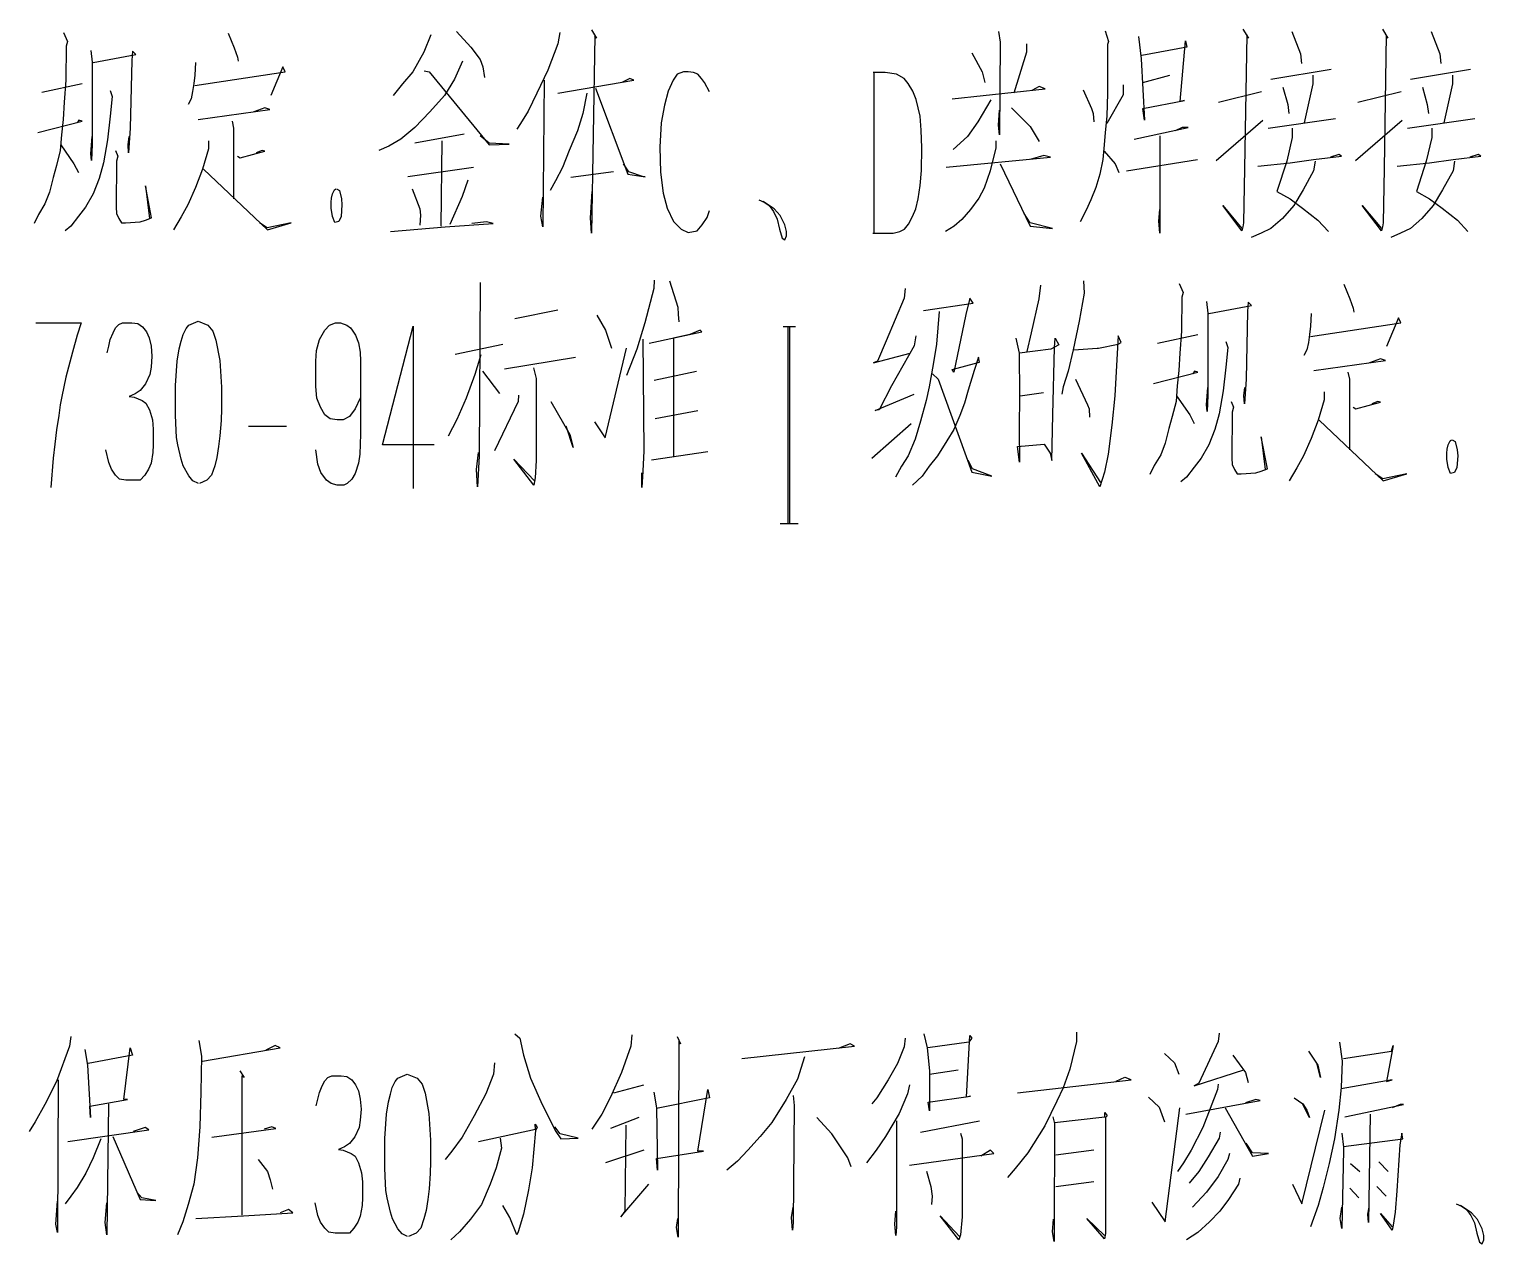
# Model space of a CAD drawing. Extents: x 0 to 8410, y 0 to 11890.
# Drawn here: x 7771.7 to 8119.4, y 10366 to 10656.4 of the extents above; entities that cross this region are included whole.
import ezdxf

# ---------------------------------------------------------------- set-up
doc = ezdxf.new("R2010")
doc.units = 0
doc.header["$MEASUREMENT"] = 0
doc.layers.add('6', color=7, linetype='Continuous')
doc.layers.add('8', color=7, linetype='Continuous')

# ---------------------------------------------------------------- blocks, each defined once
blk = doc.blocks.new('BLKENT759')
at = {"layer": '8', "color": 2, "linetype": 'Continuous'}
for p, q in [((7779.9, 10655.6), (7780.81, 10653.4)), ((7819.24, 10655.4), (7820.68, 10651.9)), ((7867.68, 10655), (7865.98, 10650.9)), ((7873.82, 10655.8), (7877.22, 10652.1)), ((7898.53, 10655.6), (7898, 10652.9)), ((7906.11, 10656.2), (7907.28, 10654.2)), ((7906.89, 10654.8), (7906.11, 10607.6)), ((7907.28, 10654.2), (7906.89, 10654.8)), ((8003.36, 10655.8), (8003.75, 10653.3)), ((8028.85, 10656), (8029.64, 10653.4)), ((8036.83, 10654.6), (8037.48, 10649.3)), ((8061.79, 10656.4), (8063.1, 10654.2)), ((8062.71, 10655), (8062.19, 10623.1)), ((8063.1, 10654.2), (8062.71, 10655)), ((8073.43, 10655.8), (8075.52, 10650.5)), ((8095.13, 10656.4), (8096.43, 10654.2)), ((8096.04, 10655), (8095.52, 10623.1)), ((8096.43, 10654.2), (8096.04, 10655)), ((8106.76, 10655.8), (8108.85, 10650.5)), ((7780.55, 10652.3), (7780.42, 10644.2)), ((7780.81, 10653.4), (7780.55, 10652.3)), ((7786.43, 10651.3), (7786.7, 10648.5)), ((7796.37, 10651.1), (7796.24, 10648.9)), ((7797.15, 10650.3), (7796.37, 10651.1)), ((7820.68, 10651.9), (7821.47, 10649.7)), ((7865.98, 10650.9), (7863.36, 10646.2)), ((7877.22, 10652.1), (7879.44, 10649.1)), ((7898, 10652.9), (7895.65, 10646.6)), ((7996.96, 10650.7), (7999.44, 10646.2)), ((8003.75, 10653.3), (8003.62, 10631.1)), ((8010.03, 10650.9), (8007.02, 10641.1)), ((8010.03, 10652.9), (8010.03, 10650.9)), ((8029.64, 10653.4), (8029.38, 10652.7)), ((8029.38, 10652.7), (8029.38, 10641.1)), ((8048.33, 10652.1), (8037.61, 10650.1)), ((8046.76, 10639.1), (8048.07, 10653.6)), ((8048.07, 10653.6), (8048.33, 10652.1)), ((8075.52, 10650.5), (8075.78, 10648.2)), ((8108.85, 10650.5), (8109.11, 10648.2)), ((7786.7, 10648.5), (7786.7, 10628.9)), ((7786.96, 10648.4), (7797.15, 10650.3)), ((7796.24, 10648.9), (7795.85, 10632.7)), ((7811.4, 10648.4), (7811.27, 10645.4)), ((7821.47, 10649.7), (7821.6, 10648.7)), ((7832.32, 10647.4), (7829.44, 10640.5)), ((7832.84, 10646.2), (7832.32, 10647.4)), ((7875.26, 10648.7), (7873.3, 10644.4)), ((7879.44, 10649.1), (7880.09, 10647.4)), ((7880.09, 10647.4), (7880.49, 10644.8)), ((8037.48, 10649.3), (8038.26, 10634.6)), ((7780.42, 10644.2), (7780.03, 10638.9)), ((7811.27, 10645.4), (7811.01, 10643.4)), ((7811.27, 10642.9), (7832.84, 10646.2)), ((7863.36, 10646.2), (7860.88, 10643.3)), ((7866.11, 10646.4), (7867.28, 10646.2)), ((7867.28, 10646.2), (7881.66, 10628.7)), ((7873.3, 10644.4), (7870.94, 10640.5)), ((7895.65, 10646.6), (7893.04, 10641.1)), ((7894.73, 10644.2), (7894.47, 10609.1)), ((7898, 10641.1), (7916.17, 10644.2)), ((7915.26, 10644.6), (7913.3, 10643.6)), ((7916.17, 10644.2), (7915.26, 10644.6)), ((7925.58, 10644.2), (7924.41, 10641.6)), ((7926.56, 10645.6), (7925.58, 10644.2)), ((7928.07, 10646.2), (7926.56, 10645.6)), ((7929.18, 10646.2), (7928.07, 10646.2)), ((7930.42, 10646), (7929.18, 10646.2)), ((7931.53, 10645.6), (7930.42, 10646)), ((7932.38, 10644.6), (7931.53, 10645.6)), ((7933.1, 10643.6), (7932.38, 10644.6)), ((7934.28, 10641.4), (7933.1, 10643.6)), ((7976.3, 10646), (7973.43, 10646)), ((7973.56, 10646), (7973.56, 10607.6)), ((7978.98, 10645.6), (7976.3, 10646)), ((7980.81, 10644.6), (7978.98, 10645.6)), ((7981.73, 10643.4), (7980.81, 10644.6)), ((7999.44, 10646.2), (8000.09, 10643.6)), ((8037.87, 10643.6), (8044.28, 10645.4)), ((8068.46, 10644.4), (8082.84, 10646.8)), ((8078.52, 10645.4), (8078.52, 10643.3)), ((8101.79, 10644.4), (8116.17, 10646.8)), ((8111.86, 10645.4), (8111.86, 10643.3)), ((7774.67, 10641.3), (7784.34, 10643.4)), ((7791.01, 10641.7), (7791.53, 10640.3)), ((7791.53, 10640.3), (7791.01, 10635.6)), ((7810.75, 10641.5), (7810.36, 10639.7)), ((7811.01, 10643.4), (7810.75, 10641.5)), ((7860.88, 10643.3), (7858.66, 10640.5)), ((7870.94, 10640.5), (7867.41, 10636.6)), ((7893.04, 10641.1), (7890.94, 10636.8)), ((7904.93, 10641.1), (7904.02, 10636.2)), ((7907.02, 10642.3), (7914.73, 10621.7)), ((7924.41, 10641.6), (7923.49, 10638.2)), ((7982.9, 10641.6), (7981.73, 10643.4)), ((7983.69, 10639.6), (7982.9, 10641.6)), ((7992.25, 10639.7), (8014.47, 10642.1)), ((8013.04, 10642.7), (8011.34, 10641.7)), ((8014.47, 10642.1), (8013.04, 10642.7)), ((8023.62, 10641.9), (8025.58, 10637.4)), ((8029.38, 10641.1), (8029.24, 10635.6)), ((8033.17, 10640.7), (8029.24, 10633.8)), ((8033.17, 10643.1), (8033.17, 10640.7)), ((8055.91, 10638.9), (8066.24, 10641.5)), ((8071.34, 10642.5), (8072.51, 10638.4)), ((8078.52, 10643.3), (8076.43, 10634)), ((8089.24, 10638.9), (8099.57, 10641.5)), ((8104.67, 10642.5), (8105.84, 10638.4)), ((8111.86, 10643.3), (8109.77, 10634)), ((7780.03, 10638.9), (7779.77, 10634.8)), ((7810.36, 10639.7), (7809.7, 10638.4)), ((7812.06, 10634.8), (7829.18, 10637.2)), ((7828, 10637.6), (7825.39, 10636.6)), ((7829.18, 10637.2), (7828, 10637.6)), ((7867.41, 10636.6), (7863.88, 10632.9)), ((7890.94, 10636.8), (7889.11, 10633.8)), ((7923.49, 10638.2), (7922.71, 10634)), ((7984.6, 10635.6), (7983.69, 10639.6)), ((8001.53, 10639.5), (7998.39, 10634.2)), ((8003.36, 10633.4), (8003.62, 10637)), ((8006.5, 10637.6), (8010.94, 10633.1)), ((8025.58, 10637.4), (8025.98, 10636.2)), ((8037.87, 10637.4), (8047.81, 10639.3)), ((8038.26, 10634.6), (8037.87, 10637.4)), ((8047.81, 10639.3), (8046.76, 10639.1)), ((8072.51, 10638.4), (8072.77, 10636.2)), ((8105.84, 10638.4), (8106.11, 10636.2)), ((7773.75, 10631.7), (7784.34, 10634.4)), ((7779.77, 10634.8), (7779.38, 10631.1)), ((7783.56, 10634.6), (7783.17, 10634)), ((7784.34, 10634.4), (7783.56, 10634.6)), ((7791.01, 10635.6), (7790.36, 10629.9)), ((7820.16, 10634.4), (7820.55, 10632.7)), ((7889.11, 10633.8), (7888.2, 10632.5)), ((7904.02, 10636.2), (7902.71, 10632.1)), ((7922.71, 10634), (7922.38, 10628.2)), ((7984.87, 10632.2), (7984.6, 10635.6)), ((7998.39, 10634.2), (7995.91, 10630.7)), ((8003.62, 10631.1), (8003.36, 10633.4)), ((8010.94, 10633.1), (8013.04, 10629.5)), ((8025.98, 10636.2), (8026.11, 10634.2)), ((8029.24, 10635.6), (8028.85, 10631.7)), ((8055.39, 10625), (8066.5, 10634.6)), ((8067.81, 10632.7), (8083.88, 10635)), ((8088.72, 10625), (8099.83, 10634.6)), ((8101.14, 10632.7), (8117.22, 10635)), ((7779.38, 10631.1), (7779.11, 10627.4)), ((7786.43, 10626.6), (7786.7, 10630.7)), ((7790.36, 10629.9), (7789.44, 10624.4)), ((7795.32, 10628.7), (7795.58, 10630.7)), ((7795.85, 10632.7), (7795.45, 10626.8)), ((7814.54, 10629.7), (7814.54, 10627.8)), ((7820.55, 10632.7), (7820.55, 10615.8)), ((7860.49, 10630.1), (7857.61, 10628.4)), ((7863.88, 10632.9), (7860.49, 10630.1)), ((7875.65, 10631.3), (7863.88, 10629.1)), ((7870.29, 10629.7), (7870.03, 10609.3)), ((7881.66, 10629.1), (7879.44, 10630.9)), ((7902.71, 10632.1), (7900.75, 10627.4)), ((7985, 10628), (7984.87, 10632.2)), ((7995.91, 10630.7), (7992.51, 10627.6)), ((8002.71, 10629.7), (8002.71, 10628)), ((8028.85, 10631.7), (8028.59, 10628.7)), ((8035.78, 10630.1), (8048.72, 10632.9)), ((8041.92, 10630.9), (8041.92, 10607.6)), ((8047.28, 10632.9), (8045.58, 10632.1)), ((8048.72, 10632.9), (8047.28, 10632.9)), ((8073.56, 10630.5), (8072.25, 10624.8)), ((8073.56, 10632.7), (8073.56, 10630.5)), ((8106.89, 10630.5), (8105.58, 10624.8)), ((8106.89, 10632.7), (8106.89, 10630.5)), ((7779.11, 10627.4), (7778.2, 10623.8)), ((7779.24, 10628.7), (7782.38, 10624.2)), ((7786.56, 10625), (7786.43, 10626.6)), ((7786.7, 10628.9), (7786.56, 10625)), ((7792.32, 10627.4), (7792.84, 10626)), ((7795.45, 10626.8), (7795.32, 10628.7)), ((7814.54, 10627.8), (7813.1, 10622.9)), ((7822.12, 10625.6), (7828, 10627.2)), ((7827.35, 10627.4), (7825.91, 10626.8)), ((7828, 10627.2), (7827.35, 10627.4)), ((7857.61, 10628.4), (7855.26, 10627.4)), ((7886.37, 10628.9), (7881.66, 10629.1)), ((7881.66, 10628.7), (7886.37, 10628.9)), ((7900.75, 10627.4), (7899.18, 10623.3)), ((7922.38, 10628.2), (7922.58, 10622.2)), ((7984.93, 10622.6), (7985, 10628)), ((8002.71, 10628), (8001.4, 10622.5)), ((8014.21, 10626.2), (8010.94, 10625.2)), ((8015.78, 10625.8), (8014.21, 10626.2)), ((8028.59, 10628.7), (8028.33, 10625.2)), ((8028.59, 10627.2), (8031.2, 10624.2)), ((8084.67, 10626.4), (8082.71, 10625.8)), ((8085.32, 10626), (8084.67, 10626.4)), ((8118, 10626.4), (8116.04, 10625.8)), ((8118.66, 10626), (8118, 10626.4)), ((7778.2, 10623.8), (7777.41, 10620.9)), ((7782.38, 10624.2), (7783.43, 10622.1)), ((7789.44, 10624.4), (7788.39, 10620.7)), ((7792.58, 10624.8), (7792.45, 10613.8)), ((7792.84, 10626), (7792.58, 10624.8)), ((7813.1, 10622.9), (7811.4, 10618.5)), ((7813.36, 10622.9), (7828.66, 10608.4)), ((7821.47, 10626), (7822.12, 10625.6)), ((7877.87, 10623.3), (7862.19, 10621.1)), ((7899.18, 10623.3), (7897.48, 10620.1)), ((7915, 10622.3), (7913.69, 10624.2)), ((7984.67, 10619), (7984.93, 10622.6)), ((7990.81, 10623.4), (8015.78, 10625.8)), ((8003.75, 10624.2), (8010.94, 10609.3)), ((8028.33, 10625.2), (8027.54, 10621.7)), ((8031.2, 10624.2), (8032.12, 10622.1)), ((8033.95, 10622.5), (8050.94, 10625.2)), ((8062.19, 10623.1), (8061.92, 10610.1)), ((8065.32, 10623.6), (8073.03, 10624.4)), ((8072.25, 10624.8), (8069.9, 10617.6)), ((8073.03, 10624.4), (8078.66, 10625.2)), ((8078.66, 10625.2), (8085.32, 10626)), ((8079.05, 10624.8), (8078.66, 10622.5)), ((8095.52, 10623.1), (8095.26, 10610.1)), ((8098.66, 10623.6), (8106.37, 10624.4)), ((8105.58, 10624.8), (8103.23, 10617.6)), ((8106.37, 10624.4), (8111.99, 10625.2)), ((8111.99, 10625.2), (8118.66, 10626)), ((8112.38, 10624.8), (8111.99, 10622.5)), ((7777.41, 10620.9), (7776.5, 10617.4)), ((7788.39, 10620.7), (7786.96, 10617)), ((7876.56, 10620.3), (7875.13, 10616.4)), ((7897.48, 10620.1), (7896.17, 10617.8)), ((7911.34, 10622.3), (7901.14, 10620.9)), ((7914.73, 10621.7), (7918.92, 10621.1)), ((7918.53, 10621.1), (7915, 10622.3)), ((7918.92, 10621.1), (7918.53, 10621.1)), ((7922.58, 10622.2), (7923.17, 10617.2)), ((8001.4, 10622.5), (7999.96, 10618.4)), ((8027.54, 10621.7), (8026.63, 10618.5)), ((8078.66, 10622.5), (8076.17, 10618)), ((8111.99, 10622.5), (8109.51, 10618)), ((7776.5, 10617.4), (7775.45, 10614.6)), ((7786.96, 10617), (7785.13, 10613.8)), ((7800.94, 10611.3), (7799.51, 10618.9)), ((7799.51, 10618.9), (7800.42, 10611.1)), ((7811.4, 10618.5), (7809.57, 10614.4)), ((7843.82, 10615), (7843.95, 10616)), ((7843.95, 10616), (7844.15, 10617)), ((7844.15, 10617), (7844.67, 10618)), ((7844.67, 10618), (7845, 10618.2)), ((7845.13, 10618.2), (7845.85, 10617.8)), ((7845.85, 10617.8), (7846.3, 10615.8)), ((7846.3, 10615.8), (7846.43, 10614.4)), ((7863.23, 10618.2), (7865.06, 10613.4)), ((7875.13, 10616.4), (7872.25, 10609.7)), ((7893.95, 10611.7), (7894.47, 10616.2)), ((7905.85, 10611.3), (7906.24, 10617.6)), ((7923.17, 10617.2), (7924.15, 10613.6)), ((7946.04, 10615.6), (7947.35, 10615)), ((7983.56, 10613.4), (7984.15, 10615.8)), ((7984.15, 10615.8), (7984.67, 10619)), ((7998.66, 10616), (7996.7, 10613.3)), ((7999.96, 10618.4), (7998.66, 10616)), ((8025.45, 10615.6), (8024.28, 10613.1)), ((8026.63, 10618.5), (8025.45, 10615.6)), ((8069.9, 10617.6), (8073.03, 10615.8)), ((8073.03, 10615.8), (8076.04, 10613.6)), ((8076.17, 10618), (8073.95, 10614.2)), ((8103.23, 10617.6), (8106.37, 10615.8)), ((8106.37, 10615.8), (8109.37, 10613.6)), ((8109.51, 10618), (8107.28, 10614.2)), ((7775.45, 10614.6), (7773.89, 10612.1)), ((7785.13, 10613.8), (7783.43, 10611.7)), ((7792.45, 10613.8), (7792.58, 10612.3)), ((7792.58, 10612.3), (7793.1, 10611.1)), ((7809.57, 10614.4), (7808, 10611.5)), ((7843.82, 10613.6), (7843.82, 10615)), ((7844.15, 10611.6), (7843.82, 10613.6)), ((7846.43, 10614.4), (7846.24, 10611.6)), ((7865.06, 10613.4), (7865.19, 10611.9)), ((7924.15, 10613.6), (7925.71, 10610.4)), ((7933.69, 10611.4), (7934.28, 10613)), ((7949.7, 10613.4), (7947.09, 10615.2)), ((7947.35, 10615), (7948.53, 10614.2)), ((7948.53, 10614.2), (7949.57, 10612.8)), ((7949.57, 10612.8), (7950.49, 10611)), ((7951.14, 10611.8), (7949.7, 10613.4)), ((7982.77, 10611.6), (7983.56, 10613.4)), ((7996.7, 10613.3), (7994.6, 10610.9)), ((8010.94, 10610.1), (8009.51, 10612.3)), ((8024.28, 10613.1), (8022.84, 10610.3)), ((8041.66, 10610.5), (8041.92, 10613.3)), ((8061.53, 10608.2), (8056.96, 10614.2)), ((8056.96, 10614.2), (8061.53, 10608.7)), ((8073.95, 10614.2), (8071.2, 10611.1)), ((8076.04, 10613.6), (8079.7, 10610.7)), ((8094.86, 10608.2), (8090.29, 10614.2)), ((8090.29, 10614.2), (8094.86, 10608.7)), ((8107.28, 10614.2), (8104.54, 10611.1)), ((8109.37, 10613.6), (8113.03, 10610.7)), ((7773.89, 10612.1), (7772.84, 10609.9)), ((7781.6, 10609.3), (7780.29, 10608.2)), ((7783.43, 10611.7), (7781.6, 10609.3)), ((7793.1, 10611.1), (7793.75, 10610.1)), ((7793.75, 10610.1), (7794.67, 10610.1)), ((7794.67, 10610.1), (7798.2, 10610.3)), ((7798.2, 10610.3), (7799.51, 10610.7)), ((7799.51, 10610.7), (7800.94, 10611.3)), ((7808, 10611.5), (7806.17, 10608.4)), ((7828.53, 10608.9), (7826.7, 10610.1)), ((7834.28, 10610.1), (7828.53, 10608.9)), ((7828.66, 10608.4), (7834.28, 10610.1)), ((7844.73, 10610.2), (7844.15, 10611.6)), ((7845.65, 10610.4), (7844.73, 10610.2)), ((7846.24, 10611.6), (7845.65, 10610.4)), ((7858, 10608), (7871.07, 10609.1)), ((7865.19, 10611.9), (7865.06, 10609.5)), ((7871.07, 10609.1), (7882.58, 10609.9)), ((7881.01, 10610.3), (7877.48, 10609.9)), ((7882.58, 10609.9), (7881.01, 10610.3)), ((7894.47, 10609.1), (7893.95, 10611.7)), ((7906.11, 10607.6), (7905.85, 10611.3)), ((7925.71, 10610.4), (7927.48, 10608.6)), ((7931.34, 10608.2), (7932.51, 10609.6)), ((7932.51, 10609.6), (7933.69, 10611.4)), ((7950.49, 10611), (7951.01, 10608.6)), ((7952.32, 10609.6), (7951.14, 10611.8)), ((7952.71, 10608), (7952.32, 10609.6)), ((7980.88, 10608.6), (7981.86, 10609.8)), ((7981.86, 10609.8), (7982.77, 10611.6)), ((7992.77, 10609.3), (7990.68, 10608)), ((7994.6, 10610.9), (7992.77, 10609.3)), ((8016.3, 10608.7), (8010.94, 10610.1)), ((8010.94, 10609.3), (8016.3, 10608.7)), ((8041.92, 10607.6), (8041.66, 10610.5)), ((8061.79, 10609.1), (8061.53, 10608.2)), ((8061.92, 10610.1), (8061.79, 10609.1)), ((8068.46, 10608.7), (8066.11, 10607.6)), ((8071.2, 10611.1), (8068.46, 10608.7)), ((8079.7, 10610.7), (8082.19, 10608)), ((8095.13, 10609.1), (8094.86, 10608.2)), ((8095.26, 10610.1), (8095.13, 10609.1)), ((8101.79, 10608.7), (8099.44, 10607.6)), ((8104.54, 10611.1), (8101.79, 10608.7)), ((8113.03, 10610.7), (8115.52, 10608)), ((7927.48, 10608.6), (7929.18, 10607.8)), ((7929.18, 10607.8), (7931.34, 10608.2)), ((7951.01, 10608.6), (7951.66, 10606.4)), ((7951.66, 10606.4), (7952.32, 10606)), ((7952.32, 10606), (7952.71, 10607)), ((7952.71, 10607), (7952.71, 10608)), ((7973.3, 10607.6), (7978.2, 10607.6)), ((7978.2, 10607.6), (7979.77, 10608)), ((7979.77, 10608), (7980.88, 10608.6)), ((8066.11, 10607.6), (8063.75, 10606.6)), ((8099.44, 10607.6), (8097.09, 10606.6)), ((7879.5, 10595.8), (7879.24, 10554.4)), ((7921.07, 10596.4), (7920.94, 10594.4)), ((7924.73, 10596.2), (7926.69, 10589.9)), ((8013.36, 10595.2), (8012.97, 10591.9)), ((8023.69, 10596.2), (8023.82, 10593.3)), ((8046.56, 10595.6), (8047.48, 10593.4)), ((8085.91, 10595.4), (8087.35, 10591.9)), ((7920.94, 10594.4), (7918.85, 10586.2)), ((7980.81, 10592.1), (7976.5, 10581.9)), ((7981.07, 10594.4), (7980.81, 10592.1)), ((7996.5, 10592.1), (7995.58, 10588.2)), ((7997.28, 10590.9), (7996.5, 10592.1)), ((8012.97, 10591.9), (8011.14, 10583.8)), ((8023.82, 10593.3), (8022.64, 10586.6)), ((8047.21, 10592.3), (8047.08, 10584.2)), ((8047.48, 10593.4), (8047.21, 10592.3)), ((8053.1, 10591.3), (8053.36, 10588.5)), ((8087.35, 10591.9), (8088.13, 10589.7)), ((7887.74, 10587.2), (7898.07, 10589.3)), ((7907.35, 10588), (7909.44, 10584.4)), ((7926.69, 10589.9), (7926.82, 10588.2)), ((7926.82, 10588.2), (7926.95, 10586.4)), ((7985.39, 10589.1), (7997.28, 10590.9)), ((7989.18, 10588.9), (7988.52, 10581.1)), ((7995.58, 10588.2), (7992.71, 10574.4)), ((8053.36, 10588.5), (8053.36, 10568.9)), ((8053.62, 10588.4), (8063.82, 10590.3)), ((8062.9, 10588.9), (8062.51, 10572.7)), ((8063.03, 10591.1), (8062.9, 10588.9)), ((8063.82, 10590.3), (8063.03, 10591.1)), ((8078.06, 10588.4), (8077.93, 10585.4)), ((8088.13, 10589.7), (8088.26, 10588.7)), ((7773.29, 10586.2), (7784.08, 10586.2)), ((7784.08, 10586.2), (7783.16, 10583.2)), ((7791.72, 10583.8), (7792.31, 10585)), ((7792.31, 10585), (7793.1, 10585.8)), ((7793.1, 10585.8), (7794.01, 10586.2)), ((7794.01, 10586.2), (7796.23, 10586.2)), ((7796.23, 10586.2), (7797.61, 10586)), ((7797.61, 10586), (7798.78, 10585.2)), ((7798.78, 10585.2), (7799.7, 10584)), ((7808.46, 10583.4), (7809.18, 10584.8)), ((7809.18, 10584.8), (7809.83, 10585.6)), ((7809.83, 10585.6), (7812.05, 10586.6)), ((7812.05, 10586.6), (7814.4, 10585.6)), ((7814.4, 10585.6), (7815.58, 10584.2)), ((7841.07, 10582.2), (7842.31, 10584.4)), ((7842.31, 10584.4), (7843.42, 10585.6)), ((7843.42, 10585.6), (7844.93, 10586.2)), ((7844.93, 10586.2), (7846.1, 10586.2)), ((7846.1, 10586.2), (7847.61, 10585.6)), ((7847.61, 10585.6), (7848.46, 10585)), ((7848.46, 10585), (7848.91, 10584.4)), ((7848.91, 10584.4), (7849.7, 10583.2)), ((7856.1, 10557), (7863.43, 10585.4)), ((7863.43, 10585.4), (7863.43, 10546.6)), ((7909.44, 10584.4), (7910.88, 10580.1)), ((7918.85, 10586.2), (7916.89, 10579.9)), ((7932.05, 10584.4), (7929.57, 10583.4)), ((7932.44, 10584), (7932.05, 10584.4)), ((7954.8, 10585.2), (7951.92, 10585.2)), ((7952.97, 10585.2), (7952.97, 10538.2)), ((7953.49, 10538.2), (7953.49, 10585.2)), ((8022.64, 10586.6), (8021.2, 10579.7)), ((8077.93, 10585.4), (8077.67, 10583.4)), ((8077.93, 10582.9), (8099.5, 10586.2)), ((8098.98, 10587.4), (8096.1, 10580.5)), ((8099.5, 10586.2), (8098.98, 10587.4)), ((7783.16, 10583.2), (7782.05, 10579.2)), ((7790.68, 10580.6), (7791.07, 10582.2)), ((7791.07, 10582.2), (7791.72, 10583.8)), ((7799.7, 10584), (7800.35, 10582.6)), ((7800.35, 10582.6), (7800.81, 10580.6)), ((7807.54, 10580), (7808, 10581.8)), ((7808, 10581.8), (7808.46, 10583.4)), ((7815.58, 10584.2), (7816.3, 10582)), ((7816.3, 10582), (7817.22, 10577.2)), ((7840.35, 10579.6), (7841.07, 10582.2)), ((7849.7, 10583.2), (7850.42, 10581.4)), ((7850.42, 10581.4), (7850.81, 10579.2)), ((7873.49, 10578.7), (7884.86, 10581.1)), ((7918.33, 10582.3), (7918.59, 10555.6)), ((7919.9, 10581.3), (7932.44, 10584)), ((7929.57, 10583.4), (7925.65, 10582.5)), ((7925.65, 10582.5), (7925.65, 10554.2)), ((7976.5, 10581.9), (7974.4, 10577)), ((7983.56, 10583.1), (7983.16, 10580.7)), ((7988.52, 10581.1), (7987.74, 10576.2)), ((8007.48, 10582.5), (8008.26, 10578.9)), ((8011.14, 10583.8), (8010.09, 10579.3)), ((8017.8, 10580.9), (8015.84, 10579.9)), ((8016.76, 10580.3), (8016.89, 10582.5)), ((8016.89, 10582.5), (8017.8, 10580.9)), ((8027.22, 10580.1), (8031.92, 10581.1)), ((8031.92, 10583.1), (8031.53, 10576)), ((8032.71, 10581.5), (8031.92, 10583.1)), ((8031.92, 10581.1), (8032.71, 10581.5)), ((8041.33, 10581.3), (8051.01, 10583.4)), ((8047.08, 10584.2), (8046.69, 10578.9)), ((8057.67, 10581.7), (8058.2, 10580.3)), ((8077.41, 10581.5), (8077.02, 10579.7)), ((8077.67, 10583.4), (8077.41, 10581.5)), ((7782.05, 10579.2), (7780.48, 10573.2)), ((7790.29, 10579), (7790.68, 10580.6)), ((7800.81, 10580.6), (7801.01, 10578.2)), ((7801.01, 10578.2), (7800.81, 10575.6)), ((7807.08, 10577), (7807.54, 10580)), ((7840.16, 10577), (7840.35, 10579.6)), ((7850.81, 10579.2), (7850.88, 10577)), ((7879.63, 10578.5), (7878.2, 10573.8)), ((7885.26, 10575.2), (7902.25, 10578)), ((7909.31, 10558.7), (7914.41, 10580.1)), ((7916.89, 10579.9), (7914.41, 10573.6)), ((7973.49, 10576.6), (7982.25, 10578.9)), ((7983.16, 10580.7), (7977.8, 10571.1)), ((7998.59, 10578), (7997.54, 10574.8)), ((7998.85, 10576.8), (7998.59, 10578)), ((8008.26, 10578.9), (8008.39, 10568.9)), ((8015.84, 10579.9), (8008.39, 10578.9)), ((8016.37, 10564.2), (8016.76, 10580.3)), ((8021.2, 10579.7), (8020.03, 10574.6)), ((8021.33, 10579.7), (8026.95, 10580.1)), ((8026.95, 10580.1), (8027.22, 10580.1)), ((8046.69, 10578.9), (8046.43, 10574.8)), ((8058.2, 10580.3), (8057.67, 10575.6)), ((8077.02, 10579.7), (8076.37, 10578.4)), ((8094.67, 10577.6), (8092.05, 10576.6)), ((8095.84, 10577.2), (8094.67, 10577.6)), ((7800.81, 10575.6), (7800.55, 10573.8)), ((7806.69, 10571.2), (7807.08, 10577)), ((7817.22, 10577.2), (7817.61, 10570.8)), ((7840.16, 10574.2), (7840.16, 10577)), ((7840.16, 10571), (7840.16, 10574.2)), ((7850.88, 10577), (7850.88, 10567.8)), ((7880.03, 10574.6), (7884.08, 10569.3)), ((7892.18, 10575.4), (7892.84, 10572.9)), ((7921.07, 10572.5), (7931.14, 10574.6)), ((7974.4, 10577), (7973.49, 10576.6)), ((7987.74, 10576.2), (7986.82, 10570.9)), ((7987.61, 10574), (7988.91, 10572.7)), ((7992.31, 10575), (7998.85, 10576.8)), ((7992.71, 10574.4), (7992.31, 10575)), ((7997.54, 10574.8), (7996.1, 10570.1)), ((8020.03, 10574.6), (8018.85, 10570.9)), ((8031.53, 10576), (8031.14, 10568.7)), ((8040.42, 10571.7), (8051.01, 10574.4)), ((8046.43, 10574.8), (8046.04, 10571.1)), ((8050.22, 10574.6), (8049.83, 10574)), ((8051.01, 10574.4), (8050.22, 10574.6)), ((8057.67, 10575.6), (8057.02, 10569.9)), ((8078.72, 10574.8), (8095.84, 10577.2)), ((8086.82, 10574.4), (8087.21, 10572.7)), ((7780.48, 10573.2), (7779.5, 10568.6)), ((7799.5, 10571.6), (7798.2, 10570)), ((7800.55, 10573.8), (7799.5, 10571.6)), ((7806.69, 10564.2), (7806.69, 10571.2)), ((7817.61, 10570.8), (7817.61, 10565.6)), ((7840.42, 10568.2), (7840.16, 10571)), ((7878.2, 10573.8), (7876.1, 10568.2)), ((7892.84, 10572.9), (7892.84, 10553.3)), ((7977.8, 10571.1), (7974.8, 10565.4)), ((7986.82, 10570.9), (7986.04, 10567.6)), ((7988.91, 10572.7), (7997.02, 10550.5)), ((8018.85, 10570.9), (8018.46, 10569.1)), ((8021.72, 10572.7), (8024.6, 10566.6)), ((8046.04, 10571.1), (8045.78, 10567.4)), ((8053.1, 10566.6), (8053.36, 10570.7)), ((8061.99, 10568.7), (8062.25, 10570.7)), ((8062.51, 10572.7), (8062.12, 10566.8)), ((8087.21, 10572.7), (8087.21, 10555.8)), ((7779.5, 10568.6), (7779.11, 10566.6)), ((7797.02, 10569.2), (7795.58, 10568.6)), ((7795.58, 10568.6), (7796.76, 10568.4)), ((7796.76, 10568.4), (7798.65, 10567.6)), ((7798.2, 10570), (7797.02, 10569.2)), ((7798.65, 10567.6), (7799.57, 10567)), ((7799.57, 10567), (7800.42, 10565.4)), ((7841.33, 10566), (7840.42, 10568.2)), ((7850.81, 10568.2), (7849.57, 10565.6)), ((7850.88, 10567.8), (7850.88, 10559.6)), ((7876.1, 10568.2), (7873.88, 10563.1)), ((7888.52, 10567.4), (7882.9, 10555.6)), ((7888.65, 10568.9), (7888.52, 10567.4)), ((7896.37, 10567.4), (7900.94, 10559.5)), ((7973.88, 10565.2), (7983.16, 10569.1)), ((7986.04, 10567.6), (7984.73, 10562.7)), ((7995.19, 10567), (7994.14, 10564)), ((7996.1, 10570.1), (7995.19, 10567)), ((8008.39, 10568.9), (8008.26, 10560.9)), ((8008.52, 10568.7), (8014.14, 10569.5)), ((8031.14, 10568.7), (8030.48, 10561.7)), ((8045.78, 10567.4), (8044.86, 10563.8)), ((8045.91, 10568.7), (8049.05, 10564.2)), ((8053.36, 10568.9), (8053.23, 10565)), ((8057.02, 10569.9), (8056.1, 10564.4)), ((8058.98, 10567.4), (8059.5, 10566)), ((8062.12, 10566.8), (8061.99, 10568.7)), ((8081.2, 10567.8), (8079.76, 10562.9)), ((8081.2, 10569.7), (8081.2, 10567.8)), ((8088.78, 10565.6), (8094.67, 10567.2)), ((8094.01, 10567.4), (8092.57, 10566.8)), ((8094.67, 10567.2), (8094.01, 10567.4)), ((7778.78, 10564), (7778.2, 10560.6)), ((7779.11, 10566.6), (7778.78, 10564)), ((7800.42, 10565.4), (7801.14, 10563)), ((7806.76, 10562.2), (7806.69, 10564.2)), ((7817.61, 10565.6), (7817.54, 10562.8)), ((7842.31, 10564.2), (7841.33, 10566)), ((7843.62, 10563.2), (7842.31, 10564.2)), ((7848.2, 10563.8), (7846.76, 10563)), ((7849.57, 10565.6), (7848.2, 10563.8)), ((7921.33, 10563.3), (7931.53, 10565.2)), ((7974.8, 10565.4), (7973.88, 10565.2)), ((7994.14, 10564), (7992.71, 10560.7)), ((8016.1, 10553.3), (8016.37, 10564.2)), ((8024.6, 10566.6), (8024.99, 10565.6)), ((8024.99, 10565.6), (8025.12, 10563.6)), ((8044.86, 10563.8), (8044.08, 10560.9)), ((8049.05, 10564.2), (8050.09, 10562.1)), ((8053.23, 10565), (8053.1, 10566.6)), ((8056.1, 10564.4), (8055.06, 10560.7)), ((8059.24, 10564.8), (8059.11, 10553.8)), ((8059.5, 10566), (8059.24, 10564.8)), ((8088.13, 10566), (8088.78, 10565.6)), ((7778.2, 10560.6), (7777.8, 10557.2)), ((7801.14, 10563), (7801.33, 10560.8)), ((7801.33, 10560.8), (7801.33, 10557)), ((7806.89, 10558.8), (7806.76, 10562.2)), ((7817.54, 10562.8), (7817.28, 10559.2)), ((7833.16, 10561.4), (7824.08, 10561.4)), ((7845.32, 10563), (7843.62, 10563.2)), ((7846.76, 10563), (7845.32, 10563)), ((7873.88, 10563.1), (7871.79, 10559.1)), ((7901.73, 10556.4), (7900.03, 10561.5)), ((7906.82, 10562.5), (7909.31, 10558.7)), ((7973.1, 10553.8), (7982.51, 10562.1)), ((7984.73, 10562.7), (7983.42, 10558.4)), ((7992.71, 10560.7), (7991.01, 10558)), ((8008.26, 10560.9), (8008.39, 10552.9)), ((8030.48, 10561.7), (8029.57, 10554.8)), ((8044.08, 10560.9), (8043.16, 10557.4)), ((8055.06, 10560.7), (8053.62, 10557)), ((8079.76, 10562.9), (8078.06, 10558.5)), ((8080.03, 10562.9), (8095.32, 10548.4)), ((7777.8, 10557.2), (7777.41, 10553.8)), ((7801.33, 10557), (7801.27, 10555.2)), ((7807.22, 10557), (7806.89, 10558.8)), ((7808, 10553.6), (7807.22, 10557)), ((7816.95, 10556.6), (7816.56, 10554)), ((7817.28, 10559.2), (7816.95, 10556.6)), ((7850.88, 10559.6), (7850.68, 10554.8)), ((7868.46, 10557), (7856.1, 10557)), ((7900.94, 10559.5), (7901.73, 10556.4)), ((7983.42, 10558.4), (7981.73, 10554.4)), ((7991.01, 10558), (7988.78, 10554.4)), ((8007.87, 10556.6), (8014.27, 10557.2)), ((8008.39, 10552.9), (8007.87, 10556.6)), ((8014.27, 10557.2), (8015.71, 10555)), ((8043.16, 10557.4), (8042.12, 10554.6)), ((8053.62, 10557), (8051.79, 10553.8)), ((8067.61, 10551.3), (8066.17, 10558.9)), ((8066.17, 10558.9), (8067.08, 10551.1)), ((8078.06, 10558.5), (8076.23, 10554.4)), ((8110.61, 10556), (8110.81, 10557)), ((8110.81, 10557), (8111.33, 10558)), ((8111.33, 10558), (8111.66, 10558.2)), ((8111.79, 10558.2), (8112.51, 10557.8)), ((8112.51, 10557.8), (8112.97, 10555.8)), ((7777.41, 10553.8), (7776.89, 10546.8)), ((7790.68, 10552.8), (7790.03, 10555.8)), ((7801.27, 10555.2), (7800.81, 10552.6)), ((7808.52, 10552), (7808, 10553.6)), ((7816.56, 10554), (7816.04, 10552)), ((7840.68, 10552.4), (7840.16, 10555.8)), ((7850.68, 10554.8), (7850.42, 10552.6)), ((7878.59, 10551.1), (7879.11, 10555.2)), ((7879.24, 10554.4), (7878.85, 10547)), ((7892.31, 10547.4), (7887.48, 10553.6)), ((7887.48, 10553.6), (7892.45, 10548.4)), ((7892.84, 10553.3), (7892.58, 10549.1)), ((7918.59, 10555.6), (7918.33, 10550.7)), ((7920.42, 10553.4), (7933.88, 10555.4)), ((7981.73, 10554.4), (7980.16, 10551.9)), ((7988.78, 10554.4), (7986.82, 10551.9)), ((7997.15, 10551.3), (7996.1, 10553.3)), ((8015.71, 10555), (8016.1, 10553.3)), ((8027.61, 10547), (8023.16, 10555)), ((8023.16, 10555), (8027.74, 10548)), ((8029.57, 10554.8), (8028.65, 10550.5)), ((8042.12, 10554.6), (8040.55, 10552.1)), ((8051.79, 10553.8), (8050.09, 10551.7)), ((8059.11, 10553.8), (8059.24, 10552.3)), ((8076.23, 10554.4), (8074.67, 10551.5)), ((8110.48, 10555), (8110.61, 10556)), ((8110.48, 10553.6), (8110.48, 10555)), ((8110.81, 10551.6), (8110.48, 10553.6)), ((8113.1, 10554.4), (8112.9, 10551.6)), ((8112.97, 10555.8), (8113.1, 10554.4)), ((7791.33, 10551.2), (7790.68, 10552.8)), ((7792.31, 10549.8), (7791.33, 10551.2)), ((7793.29, 10548.8), (7792.31, 10549.8)), ((7799.31, 10549.8), (7798.2, 10548.6)), ((7800.22, 10551.2), (7799.31, 10549.8)), ((7800.81, 10552.6), (7800.22, 10551.2)), ((7809.83, 10549.6), (7808.52, 10552)), ((7810.81, 10548.4), (7809.83, 10549.6)), ((7815.25, 10549.8), (7814.14, 10548.6)), ((7816.04, 10552), (7815.25, 10549.8)), ((7841.4, 10550.4), (7840.68, 10552.4)), ((7842.77, 10548.6), (7841.4, 10550.4)), ((7849.57, 10550.2), (7848.78, 10548.8)), ((7850.42, 10552.6), (7849.57, 10550.2)), ((7878.85, 10547), (7878.59, 10551.1)), ((7918.33, 10550.7), (7918.07, 10546.8)), ((7918.07, 10546.8), (7918.07, 10550.3)), ((7980.16, 10551.9), (7978.72, 10549.3)), ((7986.82, 10551.9), (7985.12, 10549.5)), ((7997.02, 10550.5), (8001.73, 10549.5)), ((8001.73, 10549.5), (7997.15, 10551.3)), ((8028.65, 10550.5), (8027.61, 10547)), ((8040.55, 10552.1), (8039.5, 10549.9)), ((8050.09, 10551.7), (8048.26, 10549.3)), ((8059.24, 10552.3), (8059.76, 10551.1)), ((8059.76, 10551.1), (8060.42, 10550.1)), ((8060.42, 10550.1), (8061.33, 10550.1)), ((8061.33, 10550.1), (8064.86, 10550.3)), ((8064.86, 10550.3), (8066.17, 10550.7)), ((8066.17, 10550.7), (8067.61, 10551.3)), ((8074.67, 10551.5), (8072.84, 10548.4)), ((8095.19, 10548.9), (8093.36, 10550.1)), ((8100.94, 10550.1), (8095.19, 10548.9)), ((8095.32, 10548.4), (8100.94, 10550.1)), ((8111.4, 10550.2), (8110.81, 10551.6)), ((8112.31, 10550.4), (8111.4, 10550.2)), ((8112.9, 10551.6), (8112.31, 10550.4)), ((7794.8, 10548.6), (7793.29, 10548.8)), ((7798.2, 10548.6), (7794.8, 10548.6)), ((7812.12, 10547.8), (7810.81, 10548.4)), ((7814.14, 10548.6), (7812.38, 10547.8)), ((7843.88, 10547.8), (7842.77, 10548.6)), ((7845.32, 10547.4), (7843.88, 10547.8)), ((7846.89, 10547.4), (7845.32, 10547.4)), ((7847.67, 10547.8), (7846.89, 10547.4)), ((7848.78, 10548.8), (7847.67, 10547.8)), ((7892.58, 10549.1), (7892.31, 10547.4)), ((7985.12, 10549.5), (7982.77, 10547.4)), ((8048.26, 10549.3), (8046.95, 10548.2)), ((7951.14, 10538.2), (7955.45, 10538.2)), ((7781.6, 10415.6), (7781.34, 10413.3)), ((7812.19, 10414.6), (7812.84, 10410.9)), ((7887.74, 10416.2), (7888.92, 10415.2)), ((7888.92, 10415.2), (7889.83, 10411.1)), ((7915.72, 10416), (7915.45, 10413.3)), ((7926.56, 10415.6), (7927.35, 10413.8)), ((7926.96, 10414.4), (7926.83, 10367.6)), ((7927.35, 10413.8), (7926.96, 10414.4)), ((7981.07, 10415.2), (7980.81, 10413.1)), ((7985.52, 10416.2), (7986.3, 10412.9)), ((7996.24, 10414.2), (7986.43, 10412.9)), ((7995.71, 10401.1), (7996.5, 10415.8)), ((7997.02, 10415.2), (7996.24, 10414.2)), ((7996.5, 10415.8), (7997.02, 10415.2)), ((8021.99, 10414.4), (8020.42, 10407.8)), ((8021.99, 10416.6), (8021.99, 10414.4)), ((8055.84, 10414.4), (8051.27, 10404.4)), ((8056.11, 10416.4), (8055.84, 10414.4)), ((8084.86, 10414.2), (8085.52, 10409.7)), ((7781.34, 10413.3), (7778.2, 10404.8)), ((7785, 10412.5), (7785.65, 10408.7)), ((7796.37, 10411.1), (7785.78, 10409.1)), ((7794.28, 10400.5), (7795.85, 10412.9)), ((7795.85, 10412.9), (7796.37, 10411.1)), ((7812.84, 10410.9), (7812.71, 10402.3)), ((7813.1, 10409.7), (7831.66, 10412.9)), ((7830.49, 10413.4), (7828.26, 10412.3)), ((7831.66, 10412.9), (7830.49, 10413.4)), ((7889.83, 10411.1), (7891.53, 10405.6)), ((7915.45, 10413.3), (7913.23, 10407)), ((7941.99, 10410.3), (7968.92, 10413.3)), ((7957.02, 10410.7), (7955.32, 10405.4)), ((7967.87, 10413.8), (7965, 10412.7)), ((7968.92, 10413.3), (7967.87, 10413.8)), ((7980.81, 10413.1), (7979.24, 10409.1)), ((7986.3, 10412.9), (7986.83, 10407.4)), ((8043.03, 10411.5), (8045.39, 10409.3)), ((8059.37, 10411.1), (8062.38, 10407)), ((8077.41, 10412.1), (8079.64, 10408.7)), ((8085.78, 10410.3), (8097.28, 10412.1)), ((8097.68, 10413.4), (8096.11, 10404.8)), ((8097.28, 10412.1), (8097.68, 10413.4)), ((7785.65, 10408.7), (7786.3, 10396.2)), ((7821.99, 10407.4), (7823.04, 10405.8)), ((7882.9, 10409.3), (7882.64, 10406.6)), ((7913.23, 10407), (7910.62, 10401.1)), ((7979.24, 10409.1), (7977.02, 10405.2)), ((7986.83, 10406.6), (7993.75, 10407.6)), ((7986.83, 10407.4), (7986.83, 10402.3)), ((8020.42, 10407.8), (8018.85, 10403.3)), ((8045.39, 10409.3), (8046.43, 10406.6)), ((8050.09, 10403.8), (8061.99, 10407.6)), ((8062.38, 10407), (8063.03, 10404.6)), ((8080.29, 10405.8), (8079.51, 10408.9)), ((8079.64, 10408.7), (8080.29, 10405.8)), ((8085.52, 10409.7), (8085.26, 10403.4)), ((7778.2, 10404.8), (7775.45, 10399.3)), ((7778.59, 10405.2), (7778.46, 10368.7)), ((7823.04, 10405.8), (7822.51, 10406.2)), ((7822.51, 10406.2), (7822.51, 10372.9)), ((7841.07, 10402.2), (7841.73, 10403.8)), ((7841.73, 10403.8), (7842.32, 10405)), ((7842.32, 10405), (7843.1, 10405.8)), ((7843.1, 10405.8), (7844.02, 10406.2)), ((7844.02, 10406.2), (7846.24, 10406.2)), ((7846.24, 10406.2), (7847.61, 10406)), ((7847.61, 10406), (7848.79, 10405.2)), ((7848.79, 10405.2), (7849.7, 10404)), ((7849.7, 10404), (7850.36, 10402.6)), ((7858.46, 10403.4), (7859.18, 10404.8)), ((7859.18, 10404.8), (7859.83, 10405.6)), ((7859.83, 10405.6), (7862.06, 10406.6)), ((7862.06, 10406.6), (7864.41, 10405.6)), ((7864.41, 10405.6), (7865.58, 10404.2)), ((7865.58, 10404.2), (7866.3, 10402)), ((7882.64, 10406.6), (7880.81, 10401.9)), ((7891.53, 10405.6), (7894.28, 10399.3)), ((7911.4, 10402.1), (7918.59, 10404)), ((7955.32, 10405.4), (7952.58, 10400.5)), ((7977.02, 10405.2), (7974.28, 10400.9)), ((7982.12, 10404), (7981.6, 10401.9)), ((8007.87, 10402.1), (8035.06, 10405.2)), ((8033.49, 10405.8), (8031.4, 10404.8)), ((8035.06, 10405.2), (8033.62, 10405.8)), ((8051.27, 10404.4), (8050.09, 10403.8)), ((8055.84, 10404.2), (8055.71, 10402.9)), ((8097.41, 10405.2), (8085.26, 10403.1)), ((8096.11, 10404.8), (8097.41, 10405.2)), ((7786.17, 10398.9), (7795.19, 10400.5)), ((7795.19, 10400.5), (7794.28, 10400.5)), ((7812.71, 10402.3), (7812.45, 10394)), ((7840.29, 10399), (7840.68, 10400.6)), ((7840.68, 10400.6), (7841.07, 10402.2)), ((7850.36, 10402.6), (7850.81, 10400.6)), ((7850.81, 10400.6), (7851.01, 10398.2)), ((7857.55, 10400), (7858, 10401.8)), ((7858, 10401.8), (7858.46, 10403.4)), ((7866.3, 10402), (7867.22, 10397.2)), ((7880.81, 10401.9), (7878.07, 10396.6)), ((7910.62, 10401.1), (7908.53, 10397)), ((7920.94, 10402.3), (7921.6, 10398.5)), ((7934.28, 10400.9), (7921.6, 10398.4)), ((7931.53, 10388.2), (7933.88, 10402.9)), ((7933.88, 10402.9), (7934.28, 10400.9)), ((7952.58, 10400.5), (7949.18, 10395)), ((7954.28, 10401.5), (7954.54, 10399.1)), ((7974.28, 10400.9), (7973.1, 10399.5)), ((7981.6, 10401.9), (7979.64, 10397.2)), ((7986.56, 10399.9), (7996.63, 10401.3)), ((7986.83, 10402.3), (7986.83, 10399.3)), ((7996.63, 10401.3), (7995.71, 10401.1)), ((8017.28, 10400.1), (8014.41, 10394.2)), ((8018.85, 10403.3), (8017.28, 10400.1)), ((8039.24, 10401.1), (8041.73, 10398.7)), ((8048.13, 10397), (8065.91, 10400.3)), ((8055.71, 10402.9), (8052.19, 10393.8)), ((8064.86, 10400.5), (8062.38, 10399.7)), ((8065.91, 10400.3), (8064.86, 10400.5)), ((8074.01, 10400.9), (8076.11, 10399.5)), ((8085.26, 10403.4), (8084.73, 10398)), ((7775.45, 10399.3), (7773.1, 10395.2)), ((7786.3, 10396.2), (7786.17, 10398.9)), ((7790.62, 10399.5), (7790.23, 10368.2)), ((7851.01, 10398.2), (7850.81, 10395.6)), ((7856.7, 10391.2), (7857.09, 10397)), ((7857.09, 10397), (7857.55, 10400)), ((7867.22, 10397.2), (7867.61, 10390.8)), ((7878.07, 10396.6), (7875.19, 10391.5)), ((7894.28, 10399.3), (7897.55, 10392.9)), ((7908.53, 10397), (7906.17, 10393.4)), ((7921.6, 10398.5), (7921.86, 10383.6)), ((7954.54, 10399.1), (7954.28, 10371.1)), ((7979.64, 10397.2), (7976.37, 10391.7)), ((7986.83, 10397.8), (7986.56, 10399.9)), ((7986.83, 10399.3), (7986.83, 10397.8)), ((8028.79, 10396.4), (8028.79, 10397.4)), ((8028.79, 10397.4), (8029.31, 10396.6)), ((8029.31, 10396.6), (8028.92, 10396.2)), ((8041.73, 10398.7), (8043.03, 10395.2)), ((8043.17, 10371.3), (8046.69, 10398.5)), ((8057.54, 10398.5), (8064.08, 10387)), ((8075.84, 10375.6), (8081.33, 10398)), ((8076.11, 10399.5), (8077.02, 10398)), ((8077.68, 10396.2), (8076.11, 10399.3)), ((8077.02, 10398), (8077.68, 10396.2)), ((8084.73, 10398), (8083.69, 10391.1)), ((8086.17, 10396.4), (8100.16, 10399.3)), ((8092.18, 10397), (8091.79, 10371.1)), ((8099.37, 10399.3), (8097.41, 10398.5)), ((8100.16, 10399.3), (8099.37, 10399.3)), ((7773.1, 10395.2), (7771.66, 10392.9)), ((7780.94, 10390.5), (7800.29, 10393.3)), ((7799.38, 10393.8), (7796.5, 10392.9)), ((7800.29, 10393.3), (7799.38, 10393.8)), ((7812.45, 10394), (7811.92, 10386.6)), ((7815.32, 10391.5), (7830.62, 10393.6)), ((7829.7, 10394), (7827.87, 10393.4)), ((7830.62, 10393.6), (7829.7, 10394)), ((7850.55, 10393.8), (7849.51, 10391.6)), ((7850.81, 10395.6), (7850.55, 10393.8)), ((7879.11, 10390.5), (7892.71, 10393.4)), ((7892.71, 10393.1), (7891.92, 10384.2)), ((7892.71, 10393.4), (7892.58, 10394.6)), ((7892.58, 10394.6), (7893.1, 10393.8)), ((7893.1, 10393.8), (7892.71, 10393.1)), ((7898.59, 10392.3), (7897.28, 10394)), ((7917.41, 10396.2), (7910.62, 10393.6)), ((7914.28, 10394.4), (7914.02, 10373.8)), ((7949.18, 10395), (7946.43, 10391.7)), ((7963.56, 10392.3), (7959.9, 10396.2)), ((7978.98, 10395.4), (7978.98, 10370.1)), ((7984.73, 10392.7), (7998.85, 10395.4)), ((8014.41, 10394.2), (8010.36, 10387.8)), ((8016.37, 10396.4), (8016.76, 10394.8)), ((8016.76, 10394.8), (8016.63, 10369.1)), ((8016.76, 10395), (8028.79, 10396.4)), ((8028.92, 10396.2), (8028.92, 10368.5)), ((8052.19, 10393.8), (8049.44, 10388.4)), ((7788.79, 10391.1), (7786.96, 10386.6)), ((7791.66, 10391.7), (7798.2, 10376.6)), ((7848.2, 10390), (7847.02, 10389.2)), ((7849.51, 10391.6), (7848.2, 10390)), ((7856.7, 10384.2), (7856.7, 10391.2)), ((7867.61, 10390.8), (7867.61, 10385.6)), ((7875.19, 10391.5), (7872.71, 10388.2)), ((7884.21, 10391.3), (7884.6, 10388.9)), ((7897.55, 10392.9), (7898.72, 10391.1)), ((7902.9, 10391.3), (7898.59, 10392.3)), ((7898.72, 10391.1), (7902.9, 10391.3)), ((7946.43, 10391.7), (7943.43, 10388.4)), ((7967.35, 10386.6), (7963.56, 10392.3)), ((7976.37, 10391.7), (7974.15, 10388.4)), ((7994.28, 10392.5), (7994.67, 10391.1)), ((7994.67, 10391.1), (7994.67, 10379.7)), ((8056.11, 10391.3), (8053.49, 10386.8)), ((8056.37, 10392.7), (8056.11, 10391.3)), ((8064.08, 10387.8), (8062.51, 10390.1)), ((8083.69, 10391.1), (8082.38, 10385.2)), ((8085.39, 10392.5), (8085.78, 10389.1)), ((8085.78, 10389.3), (8100.03, 10391.1)), ((8099.24, 10389.7), (8098.59, 10378.7)), ((8099.77, 10392.5), (8099.24, 10389.7)), ((8100.03, 10391.1), (8099.77, 10392.5)), ((7786.96, 10386.6), (7785.26, 10382.9)), ((7811.92, 10386.6), (7811.01, 10380.3)), ((7826.43, 10386.2), (7828.66, 10383.3)), ((7847.02, 10389.2), (7845.58, 10388.6)), ((7845.58, 10388.6), (7846.76, 10388.4)), ((7846.76, 10388.4), (7848.66, 10387.6)), ((7848.66, 10387.6), (7849.57, 10387)), ((7849.57, 10387), (7850.42, 10385.4)), ((7872.71, 10388.2), (7871.14, 10386.2)), ((7884.6, 10388.9), (7883.3, 10384.2)), ((7918.59, 10388.4), (7909.44, 10385.4)), ((7921.6, 10386.4), (7932.84, 10388.2)), ((7921.86, 10383.6), (7921.6, 10386.4)), ((7932.84, 10388.2), (7931.53, 10388.2)), ((7943.43, 10388.4), (7940.94, 10385.8)), ((7968.13, 10384.4), (7967.35, 10386.6)), ((7974.15, 10388.4), (7971.79, 10385.4)), ((7982.12, 10384.8), (8002.25, 10387.6)), ((8001.47, 10388.4), (7999.11, 10387)), ((8002.25, 10387.6), (8001.47, 10388.4)), ((8010.36, 10387.8), (8007.35, 10384)), ((8026.17, 10388.4), (8017.02, 10387.2)), ((8049.44, 10388.4), (8047.61, 10385.4)), ((8053.49, 10386.8), (8051.27, 10383.3)), ((8058.2, 10386.2), (8055.84, 10382.1)), ((8058.59, 10387.6), (8058.2, 10386.2)), ((8067.87, 10387.6), (8064.08, 10387.8)), ((8064.08, 10387), (8067.87, 10387.6)), ((8085.78, 10388.4), (8085.39, 10369.7)), ((8085.78, 10389.1), (8085.78, 10388.4)), ((7785.26, 10382.9), (7783.17, 10379.5)), ((7828.66, 10383.3), (7829.31, 10381.3)), ((7850.42, 10385.4), (7851.14, 10383)), ((7851.14, 10383), (7851.34, 10380.8)), ((7856.76, 10382.2), (7856.7, 10384.2)), ((7867.55, 10382.8), (7867.28, 10379.2)), ((7867.61, 10385.6), (7867.55, 10382.8)), ((7883.3, 10384.2), (7881.86, 10380.3)), ((7891.92, 10384.2), (7891.01, 10378.9)), ((7940.94, 10385.8), (7938.46, 10383.6)), ((7986.17, 10383.4), (7987.22, 10379.7)), ((8007.35, 10384), (8005.52, 10381.9)), ((8047.61, 10385.4), (8046.17, 10383.3)), ((8051.27, 10383.3), (8048.92, 10380.5)), ((8082.38, 10385.2), (8080.94, 10379.5)), ((8087.48, 10385.2), (8089.7, 10383.3)), ((8094.28, 10385.6), (8096.5, 10383.3)), ((7783.17, 10379.5), (7781.6, 10377.4)), ((7811.01, 10380.3), (7809.7, 10375.4)), ((7829.31, 10381.3), (7829.83, 10379.1)), ((7851.34, 10380.8), (7851.34, 10377)), ((7856.89, 10378.8), (7856.76, 10382.2)), ((7867.28, 10379.2), (7866.96, 10376.6)), ((7881.86, 10380.3), (7879.77, 10375.4)), ((7913.1, 10372.5), (7919.77, 10380.3)), ((7987.22, 10379.7), (7987.48, 10377.4)), ((7994.67, 10379.7), (7994.67, 10372.5)), ((8017.02, 10379.7), (8026.17, 10380.9)), ((8055.84, 10382.1), (8053.1, 10378.4)), ((8060.68, 10380.3), (8058.33, 10376.6)), ((8061.07, 10381.7), (8060.68, 10380.3)), ((8073.62, 10380.3), (8075.84, 10375.6)), ((8080.94, 10379.5), (8079.77, 10375.2)), ((8087.35, 10379.3), (8089.44, 10377)), ((8093.75, 10379.7), (8095.98, 10377.4)), ((7778.07, 10370.7), (7778.46, 10376.2)), ((7781.6, 10377.4), (7780.29, 10375.6)), ((7789.83, 10371.1), (7790.23, 10375.8)), ((7798.59, 10377), (7797.41, 10378.4)), ((7798.2, 10376.6), (7801.99, 10376.4)), ((7801.99, 10376.4), (7798.59, 10377)), ((7840.68, 10372.8), (7840.03, 10375.8)), ((7851.34, 10377), (7851.27, 10375.2)), ((7857.22, 10377), (7856.89, 10378.8)), ((7858, 10373.6), (7857.22, 10377)), ((7866.96, 10376.6), (7866.56, 10374)), ((7891.01, 10378.9), (7889.83, 10373.1)), ((7987.48, 10377.4), (7987.35, 10375.4)), ((8040.03, 10376), (8043.17, 10371.3)), ((8053.1, 10378.4), (8049.7, 10374.8)), ((8058.33, 10376.6), (8056.24, 10373.8)), ((8098.59, 10378.7), (8098.2, 10373.6)), ((7809.7, 10375.4), (7808.39, 10371.3)), ((7811.53, 10372.1), (7822.9, 10372.7)), ((7822.9, 10372.7), (7834.67, 10373.4)), ((7833.62, 10374.2), (7831.66, 10373.4)), ((7834.67, 10373.4), (7833.62, 10374.2)), ((7841.34, 10371.2), (7840.68, 10372.8)), ((7850.81, 10372.6), (7850.22, 10371.2)), ((7851.27, 10375.2), (7850.81, 10372.6)), ((7858.53, 10372), (7858, 10373.6)), ((7866.56, 10374), (7866.04, 10372)), ((7879.77, 10375.4), (7877.15, 10371.9)), ((7886.56, 10372.3), (7884.87, 10375.2)), ((7888.26, 10368.2), (7886.56, 10372.3)), ((7889.83, 10373.1), (7888.53, 10368.9)), ((7914.02, 10373.8), (7913.1, 10372.5)), ((7953.88, 10372.3), (7954.28, 10374.8)), ((7954.15, 10369.3), (7953.88, 10372.3)), ((7978.59, 10370.7), (7978.85, 10373.8)), ((7993.88, 10367), (7989.44, 10372.7)), ((7989.44, 10372.7), (7994.02, 10367.8)), ((7994.67, 10372.5), (7994.28, 10368.2)), ((8056.24, 10373.8), (8053.75, 10371.3)), ((8079.77, 10375.2), (8077.94, 10370.1)), ((8085, 10372.1), (8085.39, 10374.8)), ((8091.66, 10373.1), (8091.92, 10374.8)), ((8091.79, 10371.1), (8091.66, 10373.1)), ((8097.41, 10369.3), (8094.67, 10373.3)), ((8094.67, 10373.3), (8097.41, 10370.1)), ((8098.2, 10373.6), (8097.68, 10370.5)), ((8112.71, 10375.6), (8114.01, 10375)), ((8116.37, 10373.4), (8113.75, 10375.2)), ((8114.01, 10375), (8115.19, 10374.2)), ((8115.19, 10374.2), (8116.24, 10372.8)), ((8116.24, 10372.8), (8117.15, 10371)), ((8117.81, 10371.8), (8116.37, 10373.4)), ((7778.46, 10368.7), (7778.07, 10370.7)), ((7790.23, 10368.2), (7789.83, 10371.1)), ((7808.39, 10371.3), (7807.09, 10368.2)), ((7842.32, 10369.8), (7841.34, 10371.2)), ((7843.3, 10368.8), (7842.32, 10369.8)), ((7844.8, 10368.6), (7843.3, 10368.8)), ((7849.31, 10369.8), (7848.2, 10368.6)), ((7850.22, 10371.2), (7849.31, 10369.8)), ((7859.83, 10369.6), (7858.53, 10372)), ((7860.81, 10368.4), (7859.83, 10369.6)), ((7865.26, 10369.8), (7864.15, 10368.6)), ((7866.04, 10372), (7865.26, 10369.8)), ((7874.54, 10368.9), (7872.45, 10367)), ((7877.15, 10371.9), (7874.54, 10368.9)), ((7888.53, 10368.9), (7888.26, 10368.2)), ((7926.43, 10369.9), (7926.7, 10372.1)), ((7926.83, 10367.6), (7926.43, 10369.9)), ((7954.28, 10371.1), (7954.15, 10369.3)), ((7978.85, 10368), (7978.59, 10370.7)), ((7978.98, 10370.1), (7978.85, 10368)), ((8016.24, 10368.9), (8016.5, 10371.9)), ((8016.63, 10366.6), (8016.24, 10368.9)), ((8016.63, 10369.1), (8016.63, 10366.6)), ((8028.66, 10367.2), (8024.47, 10372.1)), ((8024.47, 10372.1), (8028.66, 10368)), ((8053.75, 10371.3), (8051.01, 10368.7)), ((8085.39, 10369.7), (8085, 10372.1)), ((8097.68, 10370.5), (8097.41, 10369.3)), ((8117.15, 10371), (8117.67, 10368.6)), ((8118.98, 10369.6), (8117.81, 10371.8)), ((8119.37, 10368), (8118.98, 10369.6)), ((7848.2, 10368.6), (7844.8, 10368.6)), ((7862.12, 10367.8), (7860.81, 10368.4)), ((7864.15, 10368.6), (7862.38, 10367.8)), ((7994.28, 10368.2), (7993.88, 10367)), ((8028.92, 10368.5), (8028.66, 10367.2)), ((8051.01, 10368.7), (8048.26, 10367)), ((8117.67, 10368.6), (8118.33, 10366.4)), ((8118.33, 10366.4), (8118.98, 10366)), ((8118.98, 10366), (8119.37, 10367)), ((8119.37, 10367), (8119.37, 10368))]:
    blk.add_line(p, q, dxfattribs=at)

msp = doc.modelspace()

# ---------------------------------------------------------------- block references
at = {"layer": '6'}
msp.add_blockref('BLKENT759', (0, 0), dxfattribs=at)

doc.saveas('drawing.dxf')
